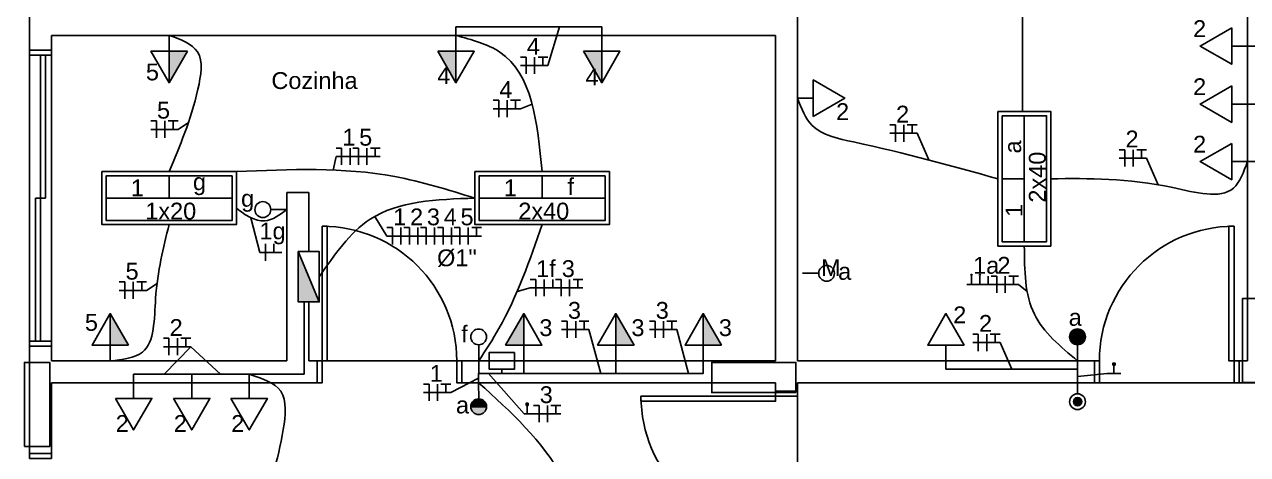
# Model space of a CAD drawing. Extents: x -115 to 23, y 4 to 69.
# Drawn here: x -83.47 to -76.2, y 40.81 to 43.37 of the extents above; entities that cross this region are included whole.
import ezdxf
from ezdxf.enums import TextEntityAlignment as Align

# ---------------------------------------------------------------- set-up
doc = ezdxf.new("R2010")
doc.units = 0
doc.header["$MEASUREMENT"] = 0
for name, color, linetype in [('BASE', 8, 'CONTINUOUS'), ('Chamada', 3, 'CONTINUOUS'), ('E_LUMINO', 160, 'CONTINUOUS'), ('Elétrico', 5, 'CONTINUOUS'), ('Texto - Elétrica', 3, 'CONTINUOUS'), ('texto - elétrico', 3, 'CONTINUOUS')]:
    doc.layers.add(name, color=color, linetype=linetype)
doc.styles.add('ARIAL', font='arial.ttf')

msp = doc.modelspace()

# ---------------------------------------------------------------- hatches: boundary and pattern name
at = {"layer": 'Elétrico'}
for points in [[(-82.615, 43.0197), (-82.5067, 43.2071), (-82.615, 43.2071)], [(-80.9098, 43.0197), (-80.9098, 43.2071), (-81.018, 43.2071)], [(-80.0432, 43.0197), (-80.0432, 43.2071), (-80.1515, 43.2071)], [(-81.8475, 42.0159), (-81.8475, 41.7159), (-81.7225, 41.7159)], [(-82.965, 41.6471), (-82.965, 41.4596), (-82.8567, 41.4596)], [(-80.6152, 41.4596), (-80.5069, 41.4596), (-80.5069, 41.6471)], [(-79.9597, 41.6471), (-79.9597, 41.4596), (-79.8514, 41.4596)], [(-79.4399, 41.6471), (-79.4399, 41.4596), (-79.3316, 41.4596)], [(-76.9923, 41.3405), (-76.9923, 41.353), (-77.0048, 41.353), (-77.0048, 41.3405)], [(-80.7278, 41.0932), (-80.8215, 41.0932, 1)], [(-80.4808, 41.1009), (-80.4808, 41.1134), (-80.4933, 41.1134), (-80.4933, 41.1009)], [(-77.1899, 41.1232, 1), (-77.2399, 41.1232, 1)]]:
    msp.add_hatch(color=256, dxfattribs=at).paths.add_polyline_path(points)
at = {"layer": 'Elétrico', "linetype": 'Continuous', "lineweight": -2}
for points in [[(-77.2622, 41.5086), (-77.2153, 41.5086), (-77.2153, 41.5554), (-77.2225, 41.5551), (-77.2352, 41.5509), (-77.2431, 41.5464), (-77.2491, 41.5412), (-77.2551, 41.5333), (-77.2597, 41.5236), (-77.2619, 41.5138), (-77.2617, 41.5086)], [(-77.1684, 41.5086), (-77.2153, 41.5086), (-77.2153, 41.5554), (-77.208, 41.5551), (-77.1953, 41.5509), (-77.1874, 41.5464), (-77.1814, 41.5412), (-77.1754, 41.5333), (-77.1708, 41.5236), (-77.1687, 41.5138), (-77.1688, 41.5086)], [(-77.2622, 41.5086), (-77.2153, 41.5086), (-77.2153, 41.4617), (-77.2225, 41.4621), (-77.2352, 41.4662), (-77.2431, 41.4707), (-77.2491, 41.4759), (-77.2551, 41.4838), (-77.2597, 41.4936), (-77.2619, 41.5033), (-77.2617, 41.5086)], [(-77.1684, 41.5086), (-77.2153, 41.5086), (-77.2153, 41.4617), (-77.208, 41.4621), (-77.1953, 41.4662), (-77.1874, 41.4707), (-77.1814, 41.4759), (-77.1754, 41.4838), (-77.1708, 41.4936), (-77.1687, 41.5033), (-77.1688, 41.5086)], [(-80.8215, 41.0932), (-80.7746, 41.0932), (-80.7746, 41.1401), (-80.7819, 41.1397), (-80.7946, 41.1356), (-80.8025, 41.1311), (-80.8085, 41.1259), (-80.8145, 41.118), (-80.8191, 41.1082), (-80.8213, 41.0985), (-80.8211, 41.0932)], [(-80.7278, 41.0932), (-80.7746, 41.0932), (-80.7746, 41.1401), (-80.7674, 41.1397), (-80.7547, 41.1356), (-80.7468, 41.1311), (-80.7408, 41.1259), (-80.7348, 41.118), (-80.7302, 41.1082), (-80.7281, 41.0985), (-80.7282, 41.0932)]]:
    msp.add_hatch(color=256, dxfattribs=at).paths.add_polyline_path(points)

# ---------------------------------------------------------------- linework, layer by layer
at = {"layer": 'BASE'}
for p, q in [((-76.2049, 41.3659), (-76.2049, 45.6659)), ((-78.88, 41.3659), (-78.88, 44.4559)), ((-83.445, 43.2134), (-83.445, 43.5184)), ((-83.315, 43.3009), (-79.01, 43.3009)), ((-83.315, 43.2134), (-83.315, 43.3009)), ((-79.01, 41.3659), (-79.01, 43.3009)), ((-83.315, 43.2134), (-83.445, 43.2134)), ((-81.915, 41.3659), (-81.915, 42.3659)), ((-81.915, 42.3659), (-81.785, 42.3659)), ((-81.785, 42.0159), (-81.785, 42.3659)), ((-81.785, 41.3659), (-81.785, 41.7159)), ((-83.315, 41.4534), (-83.445, 41.4534)), ((-83.445, 40.8159), (-83.445, 41.4534)), ((-83.315, 41.3659), (-83.315, 41.4534)), ((-83.315, 41.3659), (-81.915, 41.3659)), ((-80.905, 41.3659), (-81.785, 41.3659)), ((-81.785, 41.3659), (-81.735, 41.3659)), ((-81.735, 41.3659), (-81.735, 41.2359)), ((-80.875, 41.3659), (-79.01, 41.3659)), ((-80.875, 41.3659), (-80.875, 41.2359)), ((-77.1149, 41.3659), (-78.88, 41.3659)), ((-77.1149, 41.3659), (-77.1149, 41.2359)), ((-76.2049, 41.3659), (-76.2549, 41.3659)), ((-76.2549, 41.3659), (-76.2549, 41.2359)), ((-83.315, 41.2359), (-81.735, 41.2359)), ((-83.315, 40.8159), (-83.315, 41.2359)), ((-80.875, 41.2359), (-79.01, 41.2359)), ((-79.01, 41.1859), (-79.01, 41.2359)), ((-77.1149, 41.2359), (-78.88, 41.2359)), ((-78.88, 41.1859), (-78.88, 41.2359)), ((-76.2549, 41.2359), (-77.1149, 41.2359)), ((-76.0749, 41.2359), (-76.2549, 41.2359)), ((-79.01, 41.1859), (-78.88, 41.1859)), ((-78.88, 41.1859), (-78.88, 40.3259)), ((-83.315, 40.8159), (-83.445, 40.8159))]:
    msp.add_line(p, q, dxfattribs=at)
at = {"layer": 'BASE', "linetype": 'Continuous'}
for p, q in [((-83.445, 43.1834), (-83.445, 41.4834)), ((-83.315, 43.1834), (-83.315, 41.4834)), ((-80.875, 41.3659), (-80.905, 41.3659))]:
    msp.add_line(p, q, dxfattribs=at)
for points in [[(-83.445, 43.2134), (-83.445, 43.1834), (-83.315, 43.1834), (-83.315, 43.2134)], [(-83.315, 41.4534), (-83.315, 41.4834), (-83.445, 41.4834), (-83.445, 41.4534)], [(-81.735, 41.2359), (-81.705, 41.2359), (-81.705, 41.3659), (-81.735, 41.3659)], [(-80.875, 41.3659), (-80.905, 41.3659), (-80.905, 41.2359), (-80.875, 41.2359)], [(-77.1149, 41.3659), (-77.0849, 41.3659), (-77.0849, 41.2359), (-77.1149, 41.2359)], [(-76.2549, 41.2359), (-76.2849, 41.2359), (-76.2849, 41.3659), (-76.2549, 41.3659)], [(-78.88, 41.1859), (-78.88, 41.1559), (-79.01, 41.1559), (-79.01, 41.1859)], [(-83.445, 40.8159), (-83.445, 40.7859), (-83.315, 40.7859), (-83.315, 40.8159)]]:
    msp.add_lwpolyline(points, dxfattribs=at)
for points in [[(-83.38, 43.1834), (-83.38, 42.3334), (-83.35, 42.3334), (-83.35, 43.1834), (-83.38, 43.1834)], [(-83.41, 42.3334), (-83.41, 41.4834), (-83.38, 41.4834), (-83.38, 42.3334), (-83.41, 42.3334)], [(-81.705, 41.3659), (-81.675, 41.3659), (-81.675, 42.1659), (-81.705, 42.1659), (-81.705, 41.3659)], [(-76.2849, 41.3659), (-76.3149, 41.3659), (-76.3149, 42.1659), (-76.2849, 42.1659), (-76.2849, 41.3659)], [(-79.01, 41.1559), (-79.01, 41.1259), (-79.81, 41.1259), (-79.81, 41.1559), (-79.01, 41.1559)]]:
    msp.add_lwpolyline(points, close=True, dxfattribs=at)
at = {"layer": 'BASE'}
for points in [[(-76.234, 41.2369), (-76.159, 41.2369), (-76.084, 41.2369), (-76.084, 41.4869), (-76.084, 41.7369), (-76.159, 41.7369), (-76.234, 41.7369), (-76.234, 41.4869), (-76.234, 41.2369)], [(-83.475, 40.8569), (-83.445, 40.8569), (-83.325, 40.8569), (-83.325, 41.3569), (-83.445, 41.3569), (-83.475, 41.3569), (-83.475, 40.8569)], [(-78.8895, 41.1769), (-78.8895, 41.2669), (-78.8895, 41.3569), (-79.1395, 41.3569), (-79.3895, 41.3569), (-79.3895, 41.2669), (-79.3895, 41.1769), (-79.1395, 41.1769), (-78.8895, 41.1769)]]:
    msp.add_lwpolyline(points, close=True, dxfattribs=at)
at = {"layer": 'BASE', "linetype": 'Continuous'}
for centre, start, end in [((-81.705, 41.3659), 0, 90), ((-76.2849, 41.3659), 90, 180), ((-79.01, 41.1559), 180, 270)]:
    msp.add_arc(centre, 0.8, start, end, dxfattribs=at)
at = {"layer": 'Chamada'}
for p, q in [((-80.3636, 43.1218), (-80.2942, 43.3509)), ((-80.5268, 42.8649), (-80.4574, 42.8924)), ((-82.5618, 42.7421), (-82.4999, 42.7838)), ((-78.1685, 42.7189), (-78.0991, 42.5603)), ((-81.6227, 42.5814), (-81.6401, 42.5004)), ((-76.8046, 42.571), (-76.7352, 42.4124)), ((-82.0758, 42.011), (-82.1287, 42.2165)), ((-81.3202, 42.1079), (-81.392, 42.2249)), ((-82.7487, 41.7849), (-82.6868, 41.8266)), ((-77.5661, 41.82), (-77.5146, 41.779)), ((-80.4682, 41.8005), (-80.5461, 41.7788)), ((-80.1191, 41.5522), (-80.0497, 41.2909)), ((-79.5972, 41.5522), (-79.5278, 41.2909)), ((-82.4868, 41.45), (-82.6437, 41.2859)), ((-82.4868, 41.45), (-82.3099, 41.2859)), ((-77.6756, 41.4745), (-77.6062, 41.3159)), ((-80.9406, 41.1774), (-80.775, 41.2634)), ((-80.5041, 41.051), (-80.7166, 41.2909)), ((-77.0392, 41.2905), (-77.2147, 41.2723))]:
    msp.add_line(p, q, dxfattribs=at)
at = {"layer": 'Chamada', "linetype": 'Continuous'}
for p, q in [((-80.5261, 43.1218), (-80.3636, 43.1218)), ((-80.6893, 42.8649), (-80.5268, 42.8649)), ((-82.7243, 42.7421), (-82.5618, 42.7421)), ((-78.331, 42.7189), (-78.1685, 42.7189)), ((-81.6227, 42.5814), (-81.3602, 42.5814)), ((-76.9671, 42.571), (-76.8046, 42.571)), ((-81.3202, 42.1079), (-80.7577, 42.1079)), ((-82.0758, 42.011), (-81.9445, 42.011)), ((-77.8734, 41.82), (-77.5661, 41.82)), ((-82.9112, 41.7849), (-82.7487, 41.7849)), ((-80.4682, 41.8005), (-80.1557, 41.8005)), ((-80.2816, 41.5522), (-80.1191, 41.5522)), ((-79.7597, 41.5522), (-79.5972, 41.5522)), ((-82.6493, 41.45), (-82.4868, 41.45)), ((-77.8381, 41.4745), (-77.6756, 41.4745)), ((-77.0392, 41.2905), (-76.9579, 41.2905)), ((-81.1031, 41.1774), (-80.9406, 41.1774)), ((-80.5041, 41.051), (-80.2867, 41.051))]:
    msp.add_line(p, q, dxfattribs=at)
at = {"layer": 'E_LUMINO'}
for points in [[(-77.6888, 42.8486), (-77.6888, 42.0486), (-77.3738, 42.0486), (-77.3738, 42.8486)], [(-77.6638, 42.8236), (-77.6638, 42.0736), (-77.3988, 42.0736), (-77.3988, 42.8236)], [(-82.215, 42.4909), (-83.015, 42.4909), (-83.015, 42.1759), (-82.215, 42.1759)], [(-82.24, 42.4659), (-82.99, 42.4659), (-82.99, 42.2009), (-82.24, 42.2009)], [(-79.9975, 42.4909), (-80.7975, 42.4909), (-80.7975, 42.1759), (-79.9975, 42.1759)], [(-80.0225, 42.4659), (-80.7725, 42.4659), (-80.7725, 42.2009), (-80.0225, 42.2009)]]:
    msp.add_lwpolyline(points, close=True, dxfattribs=at)
for points in [[(-77.5313, 42.8236), (-77.5313, 42.4486), (-77.6638, 42.4486), (-77.5313, 42.4486), (-77.5313, 42.0736)], [(-82.24, 42.3334), (-82.615, 42.3334), (-82.615, 42.4659), (-82.615, 42.3334), (-82.99, 42.3334)], [(-80.0225, 42.3334), (-80.3975, 42.3334), (-80.3975, 42.4659), (-80.3975, 42.3334), (-80.7725, 42.3334)]]:
    msp.add_lwpolyline(points, dxfattribs=at)
at = {"layer": 'Elétrico'}
for p, q in [((-80.9098, 43.3009), (-80.9098, 43.3509)), ((-80.9098, 43.3509), (-80.0432, 43.3509)), ((-80.0432, 43.3509), (-80.0432, 43.3009)), ((-76.2049, 43.2376), (-76.1549, 43.2376)), ((-76.1549, 42.8921), (-76.2049, 42.8921)), ((-76.1549, 42.5507), (-76.2049, 42.5507)), ((-81.7225, 41.7159), (-81.8475, 42.0159)), ((-81.8125, 41.2859), (-81.8125, 41.7159)), ((-80.7743, 41.3659), (-80.7743, 41.2909)), ((-80.6374, 41.3159), (-80.6374, 41.2909)), ((-80.5069, 41.2909), (-80.5069, 41.3659)), ((-77.9975, 41.3159), (-77.9975, 41.3659)), ((-77.2149, 41.3159), (-77.9975, 41.3159)), ((-77.2149, 41.3659), (-77.2149, 41.3159)), ((-82.826, 41.2359), (-82.826, 41.2859)), ((-82.826, 41.2859), (-82.4806, 41.2859)), ((-82.4806, 41.2859), (-82.4806, 41.2368)), ((-82.4806, 41.2859), (-82.1392, 41.2859)), ((-82.1392, 41.2859), (-82.1392, 41.2368)), ((-82.1392, 41.2859), (-81.8475, 41.2859)), ((-81.8475, 41.2859), (-81.8125, 41.2859)), ((-80.775, 41.2359), (-80.775, 41.2909)), ((-80.7743, 41.2909), (-80.5069, 41.2909))]:
    msp.add_line(p, q, dxfattribs=at)
at = {"layer": 'Elétrico', "linetype": 'Continuous'}
for p, q in [((-82.615, 43.0197), (-82.615, 43.3009)), ((-80.9098, 43.0197), (-80.9098, 43.3009)), ((-80.0432, 43.0197), (-80.0432, 43.3009)), ((-76.2987, 43.2376), (-76.2049, 43.2376)), ((-80.4928, 43.1718), (-80.5261, 43.1718)), ((-80.4928, 43.0718), (-80.4928, 43.1718)), ((-80.4428, 43.0718), (-80.4428, 43.1718)), ((-80.3636, 43.1718), (-80.422, 43.1718)), ((-80.3928, 43.1218), (-80.3928, 43.1718)), ((-80.656, 42.9149), (-80.6893, 42.9149)), ((-80.656, 42.8149), (-80.656, 42.9149)), ((-80.606, 42.8149), (-80.606, 42.9149)), ((-80.5268, 42.9149), (-80.5852, 42.9149)), ((-80.556, 42.8649), (-80.556, 42.9149)), ((-78.7862, 42.9277), (-78.88, 42.9277)), ((-76.2987, 42.8921), (-76.2049, 42.8921)), ((-82.691, 42.7921), (-82.7243, 42.7921)), ((-82.691, 42.6921), (-82.691, 42.7921)), ((-82.641, 42.6921), (-82.641, 42.7921)), ((-82.5618, 42.7921), (-82.6201, 42.7921)), ((-82.591, 42.7421), (-82.591, 42.7921)), ((-78.2977, 42.7689), (-78.331, 42.7689)), ((-78.2977, 42.6689), (-78.2977, 42.7689)), ((-78.2477, 42.6689), (-78.2477, 42.7689)), ((-78.1685, 42.7689), (-78.2268, 42.7689)), ((-78.1977, 42.7189), (-78.1977, 42.7689)), ((-81.5894, 42.6314), (-81.6227, 42.6314)), ((-81.5894, 42.5314), (-81.5894, 42.6314)), ((-81.5394, 42.5314), (-81.5394, 42.6314)), ((-81.4894, 42.6314), (-81.5227, 42.6314)), ((-81.4894, 42.5314), (-81.4894, 42.6314)), ((-81.4394, 42.5314), (-81.4394, 42.6314)), ((-81.3602, 42.6314), (-81.4185, 42.6314)), ((-81.3894, 42.5814), (-81.3894, 42.6314)), ((-76.9338, 42.621), (-76.9671, 42.621)), ((-76.9338, 42.521), (-76.9338, 42.621)), ((-76.8838, 42.521), (-76.8838, 42.621)), ((-76.8046, 42.621), (-76.863, 42.621)), ((-76.8338, 42.571), (-76.8338, 42.621)), ((-76.2987, 42.5507), (-76.2049, 42.5507)), ((-81.2869, 42.1579), (-81.3202, 42.1579)), ((-81.2869, 42.0579), (-81.2869, 42.1579)), ((-81.2369, 42.0579), (-81.2369, 42.1579)), ((-81.1869, 42.1579), (-81.2202, 42.1579)), ((-81.1869, 42.0579), (-81.1869, 42.1579)), ((-81.1369, 42.0579), (-81.1369, 42.1579)), ((-81.0869, 42.1579), (-81.1202, 42.1579)), ((-81.0869, 42.0579), (-81.0869, 42.1579)), ((-81.0369, 42.0579), (-81.0369, 42.1579)), ((-80.9869, 42.1579), (-81.0202, 42.1579)), ((-80.9869, 42.0579), (-80.9869, 42.1579)), ((-80.9369, 42.0579), (-80.9369, 42.1579)), ((-80.8869, 42.1579), (-80.9202, 42.1579)), ((-80.8869, 42.0579), (-80.8869, 42.1579)), ((-80.8369, 42.0579), (-80.8369, 42.1579)), ((-80.7577, 42.1579), (-80.816, 42.1579)), ((-80.7869, 42.1079), (-80.7869, 42.1579)), ((-82.0425, 41.961), (-82.0425, 42.061)), ((-81.9925, 42.011), (-81.9925, 42.061)), ((-82.8779, 41.8349), (-82.9112, 41.8349)), ((-82.8779, 41.7349), (-82.8779, 41.8349)), ((-82.8279, 41.7349), (-82.8279, 41.8349)), ((-82.7487, 41.8349), (-82.807, 41.8349)), ((-82.7779, 41.7849), (-82.7779, 41.8349)), ((-80.4348, 41.8505), (-80.4682, 41.8505)), ((-80.4348, 41.7505), (-80.4348, 41.8505)), ((-80.3848, 41.7505), (-80.3848, 41.8505)), ((-80.3348, 41.8005), (-80.3348, 41.8505)), ((-80.2848, 41.8505), (-80.3182, 41.8505)), ((-80.2848, 41.7505), (-80.2848, 41.8505)), ((-80.2348, 41.7505), (-80.2348, 41.8505)), ((-80.1557, 41.8505), (-80.214, 41.8505)), ((-80.1848, 41.8005), (-80.1848, 41.8505)), ((-77.8453, 41.82), (-77.8453, 41.87)), ((-77.7953, 41.82), (-77.7953, 41.87)), ((-77.7453, 41.82), (-77.7453, 41.87)), ((-77.6953, 41.87), (-77.7286, 41.87)), ((-77.6953, 41.77), (-77.6953, 41.87)), ((-77.6453, 41.77), (-77.6453, 41.87)), ((-77.5661, 41.87), (-77.6244, 41.87)), ((-77.5953, 41.82), (-77.5953, 41.87)), ((-82.965, 41.6471), (-82.965, 41.3659)), ((-80.5069, 41.6471), (-80.5069, 41.3659)), ((-80.2482, 41.6022), (-80.2816, 41.6022)), ((-80.2482, 41.5022), (-80.2482, 41.6022)), ((-80.1982, 41.5022), (-80.1982, 41.6022)), ((-80.1191, 41.6022), (-80.1774, 41.6022)), ((-80.1482, 41.5522), (-80.1482, 41.6022)), ((-79.9597, 41.6471), (-79.9597, 41.3659)), ((-79.7264, 41.6022), (-79.7597, 41.6022)), ((-79.7264, 41.5022), (-79.7264, 41.6022)), ((-79.6764, 41.5022), (-79.6764, 41.6022)), ((-79.5972, 41.6022), (-79.6555, 41.6022)), ((-79.6264, 41.5522), (-79.6264, 41.6022)), ((-79.4399, 41.6471), (-79.4399, 41.3659)), ((-77.8048, 41.5245), (-77.8381, 41.5245)), ((-77.8048, 41.4245), (-77.8048, 41.5245)), ((-77.7548, 41.4245), (-77.7548, 41.5245)), ((-77.6756, 41.5245), (-77.7339, 41.5245)), ((-77.7048, 41.4745), (-77.7048, 41.5245)), ((-82.616, 41.5), (-82.6493, 41.5)), ((-82.616, 41.4), (-82.616, 41.5)), ((-82.566, 41.4), (-82.566, 41.5)), ((-82.4868, 41.5), (-82.5451, 41.5)), ((-82.516, 41.45), (-82.516, 41.5)), ((-77.9975, 41.4596), (-77.9975, 41.3659)), ((-76.9986, 41.2905), (-76.9986, 41.3405)), ((-82.826, 41.143), (-82.826, 41.2368)), ((-82.4806, 41.143), (-82.4806, 41.2368)), ((-82.1392, 41.143), (-82.1392, 41.2368)), ((-81.0697, 41.2274), (-81.1031, 41.2274)), ((-81.0697, 41.1274), (-81.0697, 41.2274)), ((-81.0197, 41.1274), (-81.0197, 41.2274)), ((-80.9406, 41.2274), (-80.9989, 41.2274)), ((-80.9697, 41.1774), (-80.9697, 41.2274)), ((-80.4871, 41.0509), (-80.4871, 41.1009)), ((-80.4159, 41.101), (-80.4492, 41.101)), ((-80.4159, 41.001), (-80.4159, 41.101)), ((-80.3659, 41.001), (-80.3659, 41.101)), ((-80.2867, 41.101), (-80.345, 41.101)), ((-80.3159, 41.051), (-80.3159, 41.101))]:
    msp.add_line(p, q, dxfattribs=at)
at = {"layer": 'Elétrico', "linetype": 'Continuous', "lineweight": -2}
for p, q in [((-82.0108, 42.2655), (-81.915, 42.2659)), ((-78.7536, 41.8865), (-78.8493, 41.8869)), ((-80.7746, 41.4617), (-80.7743, 41.3659)), ((-77.1684, 41.5086), (-77.2622, 41.5086)), ((-77.2153, 41.4617), (-77.2149, 41.3659)), ((-77.2149, 41.1701), (-77.2146, 41.3159)), ((-80.7746, 41.1401), (-80.775, 41.2359)), ((-80.8215, 41.0932), (-80.7278, 41.0932))]:
    msp.add_line(p, q, dxfattribs=at)
at = {"layer": 'Elétrico', "linetype": 'Continuous'}
for points in [[(-76.2987, 43.3458), (-76.4862, 43.2376), (-76.2987, 43.1293), (-76.2987, 43.3458, 1.732025)], [(-82.5067, 43.2071), (-82.615, 43.0197), (-82.7232, 43.2071), (-82.5067, 43.2071, -1.732025)], [(-81.018, 43.2071), (-80.9098, 43.0197), (-80.8015, 43.2071), (-81.018, 43.2071, 1.732025)], [(-80.1515, 43.2071), (-80.0432, 43.0197), (-79.935, 43.2071), (-80.1515, 43.2071, 1.732025)], [(-78.7862, 42.8195), (-78.5987, 42.9277), (-78.7862, 43.036), (-78.7862, 42.8195, 1.732025)], [(-76.2987, 43.0004), (-76.4862, 42.8921), (-76.2987, 42.7839), (-76.2987, 43.0004, 1.732025)], [(-76.2987, 42.659), (-76.4862, 42.5507), (-76.2987, 42.4425), (-76.2987, 42.659, 1.732025)], [(-82.8567, 41.4596), (-82.965, 41.6471), (-83.0732, 41.4596), (-82.8567, 41.4596, 1.732025)], [(-80.6152, 41.4596), (-80.5069, 41.6471), (-80.3987, 41.4596), (-80.6152, 41.4596, -1.732025)], [(-79.8514, 41.4596), (-79.9597, 41.6471), (-80.0679, 41.4596), (-79.8514, 41.4596, 1.732025)], [(-79.3316, 41.4596), (-79.4399, 41.6471), (-79.5482, 41.4596), (-79.3316, 41.4596, 1.732025)], [(-77.8892, 41.4596), (-77.9974, 41.6471), (-78.1057, 41.4596), (-77.8892, 41.4596, 1.732025)], [(-82.9343, 41.143), (-82.826, 40.9555), (-82.7178, 41.143), (-82.9343, 41.143, 1.732025)], [(-82.5889, 41.143), (-82.4806, 40.9555), (-82.3724, 41.143), (-82.5889, 41.143, 1.732025)], [(-82.2475, 41.143), (-82.1392, 40.9555), (-82.031, 41.143), (-82.2475, 41.143, 1.732025)]]:
    msp.add_lwpolyline(points, format="xyb", dxfattribs=at)
at = {"layer": 'Elétrico'}
for points in [[(-81.8475, 42.0159), (-81.8475, 41.7159), (-81.7225, 41.7159), (-81.7225, 42.0159)], [(-80.5624, 41.4159), (-80.7124, 41.4159), (-80.7124, 41.3159), (-80.5624, 41.3159)], [(-77.0048, 41.3405), (-76.9923, 41.3405), (-76.9923, 41.353), (-77.0048, 41.353)], [(-80.4933, 41.1009), (-80.4808, 41.1009), (-80.4808, 41.1134), (-80.4933, 41.1134)]]:
    msp.add_lwpolyline(points, close=True, dxfattribs=at)
for points in [[(-80.5069, 41.2909), (-79.9597, 41.2909), (-79.9597, 41.3659)], [(-79.9597, 41.2909), (-79.4399, 41.2909), (-79.4399, 41.3659)]]:
    msp.add_lwpolyline(points, dxfattribs=at)
at = {"layer": 'Elétrico', "linetype": 'Continuous', "lineweight": -2}
for centre, radius in [((-82.0581, 42.265), 0.0474), ((-78.7067, 41.8865), 0.0469), ((-80.775, 41.5082), 0.0469), ((-77.2153, 41.5086), 0.0469), ((-77.2149, 41.1232), 0.0469), ((-80.7746, 41.0932), 0.0469), ((-77.2149, 41.1232), 0.025)]:
    msp.add_circle(centre, radius, dxfattribs=at)
at = {"layer": 'Elétrico', "linetype": 'Continuous'}
for centre in [(-77.8453, 41.8762), (-77.7953, 41.8762)]:
    msp.add_circle(centre, 0.00313, dxfattribs=at)
at = {"layer": 'Elétrico'}
for points in [[(-77.542, 44.215), (-77.542, 42.8486)], [(-82.615, 42.4909), (-82.4439, 42.9813), (-82.4462, 43.2027), (-82.615, 43.3009)], [(-80.3975, 42.4909), (-80.6491, 43.2015), (-80.9098, 43.3009)], [(-78.88, 42.9277), (-78.7919, 42.7647), (-78.5462, 42.6673), (-77.6888, 42.4486)], [(-77.3738, 42.4486), (-76.6477, 42.3957), (-76.2886, 42.3931), (-76.2049, 42.5507)], [(-80.7975, 42.3334), (-81.2739, 42.4618), (-82.215, 42.4909)], [(-81.7225, 41.8659), (-81.4208, 42.2074), (-80.7975, 42.3334)], [(-81.915, 42.2659), (-82.047, 42.1987), (-82.1318, 42.218), (-82.215, 42.2737)], [(-82.965, 41.3659), (-82.7739, 41.4179), (-82.6955, 41.7364), (-82.615, 42.1759)], [(-80.7743, 41.3659), (-80.6542, 41.559), (-80.3975, 42.1759)], [(-77.2149, 41.3659), (-77.4714, 41.6427), (-77.5313, 42.0486)], [(-82.2387, 39.9934), (-82.0756, 40.4557), (-81.9368, 40.9576), (-81.951, 41.1849), (-82.1392, 41.2859)], [(-80.775, 41.2359), (-80.2781, 40.674), (-80.0862, 39.9934)]]:
    msp.add_spline(points, degree=3, dxfattribs=at)

# ---------------------------------------------------------------- texts
at = {"layer": 'Texto - Elétrica', "color": 2, "linetype": 'Continuous', "style": 'ARIAL'}
for s, p in [('4', (-80.4889, 43.1857)), ('4', (-80.6521, 42.9288)), ('5', (-82.687, 42.8061)), ('2', (-78.2937, 42.7829)), ('1', (-81.5854, 42.6454)), ('5', (-81.4854, 42.6454)), ('2', (-76.9299, 42.635)), ('1', (-81.2829, 42.1719)), ('2', (-81.1829, 42.1719)), ('3', (-81.0829, 42.1719)), ('4', (-80.9829, 42.1719)), ('5', (-80.8829, 42.1719)), ('1g', (-82.0779, 42.0883)), ('%%c1"', (-81.0222, 41.9285)), ('1f', (-80.4335, 41.8644)), ('3', (-80.2809, 41.8644)), ('1a', (-77.8358, 41.8839)), ('2', (-77.6913, 41.8839)), ('5', (-82.8739, 41.8489)), ('3', (-80.2443, 41.6162)), ('3', (-79.7224, 41.6162)), ('2', (-82.6121, 41.5139)), ('2', (-77.8008, 41.5385)), ('1', (-81.0658, 41.2414)), ('3', (-80.412, 41.1149))]:
    msp.add_text(s, height=0.1, dxfattribs=at).set_placement(p)
at = {"layer": 'texto - elétrico', "color": 2, "linetype": 'Continuous', "lineweight": -2, "style": 'ARIAL'}
for s, p in [('2', (-76.5281, 43.261)), ('5', (-82.7529, 43.0037)), ('4', (-81.0208, 42.9818)), ('4', (-80.14, 42.9737)), ('2', (-76.5281, 42.9156)), ('2', (-78.6504, 42.7677)), ('2', (-76.5281, 42.5742)), ('1', (-82.8425, 42.3144)), ('g', (-82.4732, 42.3507)), ('1', (-80.625, 42.3144)), ('f', (-80.2473, 42.3224)), ('g', (-82.1873, 42.2518)), ('1x20', (-82.7569, 42.1764)), ('2x40', (-80.5394, 42.1764)), ('M', (-78.7397, 41.8401)), ('a', (-78.6382, 41.8179)), ('2', (-77.954, 41.5597)), ('5', (-83.1157, 41.5145)), ('3', (-80.4143, 41.4832)), ('3', (-79.867, 41.4832)), ('3', (-79.3472, 41.4832)), ('a', (-77.2676, 41.5445)), ('f', (-80.8786, 41.4454)), ('a', (-80.9099, 41.0234)), ('2', (-82.9324, 40.9136)), ('2', (-82.587, 40.9136)), ('2', (-82.2456, 40.9136))]:
    msp.add_text(s, height=0.1, dxfattribs=at).set_placement(p, align=Align.BOTTOM_LEFT)
at = {"layer": 'texto - elétrico', "color": 2, "style": 'ARIAL'}
msp.add_text('Cozinha', height=0.1, dxfattribs=at).set_placement((-81.7508, 42.9523), align=Align.BOTTOM_CENTER)
at = {"layer": 'texto - elétrico', "color": 2, "linetype": 'Continuous', "lineweight": -2, "style": 'ARIAL'}
for s, p in [('a', (-77.5203, 42.5988)), ('2x40', (-77.3743, 42.3067)), ('1', (-77.5123, 42.2211))]:
    msp.add_text(s, height=0.1, rotation=90, dxfattribs=at).set_placement(p, align=Align.BOTTOM_LEFT)

doc.saveas('drawing.dxf')
